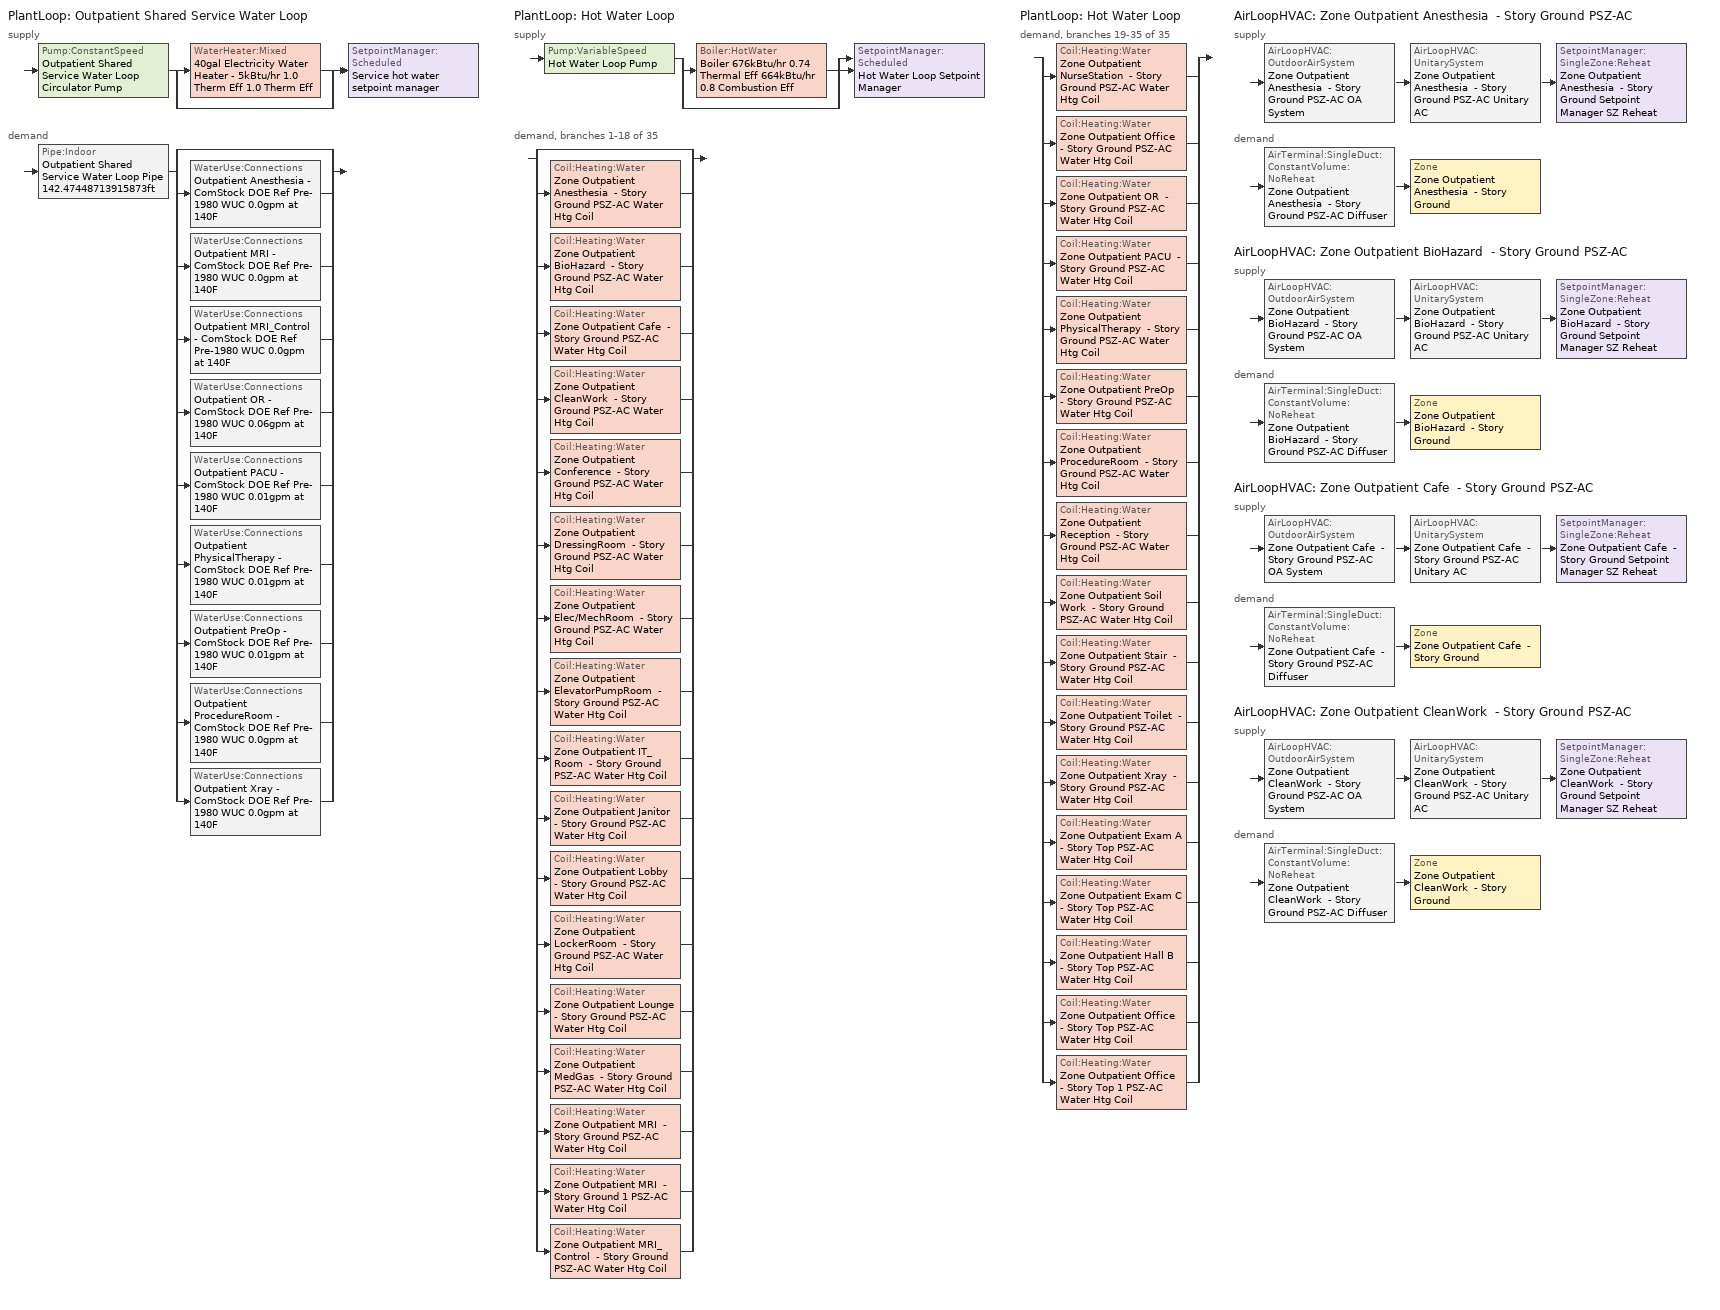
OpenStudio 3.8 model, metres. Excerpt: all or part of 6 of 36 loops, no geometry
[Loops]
PlantLoop 'Outpatient Shared Service Water Loop'
 supply: Pump:ConstantSpeed 'Outpatient Shared Service Water Loop Circulator Pump' > split
  | WaterHeater:Mixed '40gal Electricity Water Heater - 5kBtu/hr 1.0 Therm Eff 1.0 Therm Eff'
  | bypass
  join > SetpointManager:Scheduled 'Service hot water setpoint manager'
 demand: Pipe:Indoor 'Outpatient Shared Service Water Loop Pipe 142.47448713915873ft' > split
  | bypass
  | WaterUse:Connections 'Outpatient Anesthesia - ComStock DOE Ref Pre-1980 WUC 0.0gpm at 140F'
  | WaterUse:Connections 'Outpatient MRI - ComStock DOE Ref Pre-1980 WUC 0.0gpm at 140F'
  | WaterUse:Connections 'Outpatient MRI_Control - ComStock DOE Ref Pre-1980 WUC 0.0gpm at 140F'
  | WaterUse:Connections 'Outpatient OR - ComStock DOE Ref Pre-1980 WUC 0.06gpm at 140F'
  | WaterUse:Connections 'Outpatient PACU - ComStock DOE Ref Pre-1980 WUC 0.01gpm at 140F'
  | WaterUse:Connections 'Outpatient PhysicalTherapy - ComStock DOE Ref Pre-1980 WUC 0.01gpm at 140F'
  | WaterUse:Connections 'Outpatient PreOp - ComStock DOE Ref Pre-1980 WUC 0.01gpm at 140F'
  | WaterUse:Connections 'Outpatient ProcedureRoom - ComStock DOE Ref Pre-1980 WUC 0.0gpm at 140F'
  | WaterUse:Connections 'Outpatient Xray - ComStock DOE Ref Pre-1980 WUC 0.0gpm at 140F'
PlantLoop 'Hot Water Loop'
 supply: Pump:VariableSpeed 'Hot Water Loop Pump' > split
  | Boiler:HotWater 'Boiler 676kBtu/hr 0.74 Thermal Eff 664kBtu/hr 0.8 Combustion Eff'
  | bypass
  join > SetpointManager:Scheduled 'Hot Water Loop Setpoint Manager'
 demand, branches 1-18 of 35: split
  | bypass
  | Coil:Heating:Water 'Zone Outpatient Anesthesia  - Story Ground PSZ-AC Water Htg Coil'
  | Coil:Heating:Water 'Zone Outpatient BioHazard  - Story Ground PSZ-AC Water Htg Coil'
  | Coil:Heating:Water 'Zone Outpatient Cafe  - Story Ground PSZ-AC Water Htg Coil'
  | Coil:Heating:Water 'Zone Outpatient CleanWork  - Story Ground PSZ-AC Water Htg Coil'
  | Coil:Heating:Water 'Zone Outpatient Conference  - Story Ground PSZ-AC Water Htg Coil'
  | Coil:Heating:Water 'Zone Outpatient DressingRoom  - Story Ground PSZ-AC Water Htg Coil'
  | Coil:Heating:Water 'Zone Outpatient Elec/MechRoom  - Story Ground PSZ-AC Water Htg Coil'
  | Coil:Heating:Water 'Zone Outpatient ElevatorPumpRoom  - Story Ground PSZ-AC Water Htg Coil'
  | Coil:Heating:Water 'Zone Outpatient IT_Room  - Story Ground PSZ-AC Water Htg Coil'
  | Coil:Heating:Water 'Zone Outpatient Janitor  - Story Ground PSZ-AC Water Htg Coil'
  | Coil:Heating:Water 'Zone Outpatient Lobby  - Story Ground PSZ-AC Water Htg Coil'
  | Coil:Heating:Water 'Zone Outpatient LockerRoom  - Story Ground PSZ-AC Water Htg Coil'
  | Coil:Heating:Water 'Zone Outpatient Lounge  - Story Ground PSZ-AC Water Htg Coil'
  | Coil:Heating:Water 'Zone Outpatient MedGas  - Story Ground PSZ-AC Water Htg Coil'
  | Coil:Heating:Water 'Zone Outpatient MRI  - Story Ground PSZ-AC Water Htg Coil'
  | Coil:Heating:Water 'Zone Outpatient MRI  - Story Ground 1 PSZ-AC Water Htg Coil'
  | Coil:Heating:Water 'Zone Outpatient MRI_Control  - Story Ground PSZ-AC Water Htg Coil'
PlantLoop 'Hot Water Loop'
 demand, branches 19-35 of 35: split
  | Coil:Heating:Water 'Zone Outpatient NurseStation  - Story Ground PSZ-AC Water Htg Coil'
  | Coil:Heating:Water 'Zone Outpatient Office  - Story Ground PSZ-AC Water Htg Coil'
  | Coil:Heating:Water 'Zone Outpatient OR  - Story Ground PSZ-AC Water Htg Coil'
  | Coil:Heating:Water 'Zone Outpatient PACU  - Story Ground PSZ-AC Water Htg Coil'
  | Coil:Heating:Water 'Zone Outpatient PhysicalTherapy  - Story Ground PSZ-AC Water Htg Coil'
  | Coil:Heating:Water 'Zone Outpatient PreOp  - Story Ground PSZ-AC Water Htg Coil'
  | Coil:Heating:Water 'Zone Outpatient ProcedureRoom  - Story Ground PSZ-AC Water Htg Coil'
  | Coil:Heating:Water 'Zone Outpatient Reception  - Story Ground PSZ-AC Water Htg Coil'
  | Coil:Heating:Water 'Zone Outpatient Soil Work  - Story Ground PSZ-AC Water Htg Coil'
  | Coil:Heating:Water 'Zone Outpatient Stair  - Story Ground PSZ-AC Water Htg Coil'
  | Coil:Heating:Water 'Zone Outpatient Toilet  - Story Ground PSZ-AC Water Htg Coil'
  | Coil:Heating:Water 'Zone Outpatient Xray  - Story Ground PSZ-AC Water Htg Coil'
  | Coil:Heating:Water 'Zone Outpatient Exam A  - Story Top PSZ-AC Water Htg Coil'
  | Coil:Heating:Water 'Zone Outpatient Exam C  - Story Top PSZ-AC Water Htg Coil'
  | Coil:Heating:Water 'Zone Outpatient Hall B  - Story Top PSZ-AC Water Htg Coil'
  | Coil:Heating:Water 'Zone Outpatient Office  - Story Top PSZ-AC Water Htg Coil'
  | Coil:Heating:Water 'Zone Outpatient Office  - Story Top 1 PSZ-AC Water Htg Coil'
AirLoopHVAC 'Zone Outpatient Anesthesia  - Story Ground PSZ-AC'
 supply: AirLoopHVAC:OutdoorAirSystem 'Zone Outpatient Anesthesia  - Story Ground PSZ-AC OA System' > AirLoopHVAC:UnitarySystem 'Zone Outpatient Anesthesia  - Story Ground PSZ-AC Unitary AC' > SetpointManager:SingleZone:Reheat 'Zone Outpatient Anesthesia  - Story Ground Setpoint Manager SZ Reheat'
 demand: AirTerminal:SingleDuct:ConstantVolume:NoReheat 'Zone Outpatient Anesthesia  - Story Ground PSZ-AC Diffuser' > Zone 'Zone Outpatient Anesthesia  - Story Ground'
AirLoopHVAC 'Zone Outpatient BioHazard  - Story Ground PSZ-AC'
 supply: AirLoopHVAC:OutdoorAirSystem 'Zone Outpatient BioHazard  - Story Ground PSZ-AC OA System' > AirLoopHVAC:UnitarySystem 'Zone Outpatient BioHazard  - Story Ground PSZ-AC Unitary AC' > SetpointManager:SingleZone:Reheat 'Zone Outpatient BioHazard  - Story Ground Setpoint Manager SZ Reheat'
 demand: AirTerminal:SingleDuct:ConstantVolume:NoReheat 'Zone Outpatient BioHazard  - Story Ground PSZ-AC Diffuser' > Zone 'Zone Outpatient BioHazard  - Story Ground'
AirLoopHVAC 'Zone Outpatient Cafe  - Story Ground PSZ-AC'
 supply: AirLoopHVAC:OutdoorAirSystem 'Zone Outpatient Cafe  - Story Ground PSZ-AC OA System' > AirLoopHVAC:UnitarySystem 'Zone Outpatient Cafe  - Story Ground PSZ-AC Unitary AC' > SetpointManager:SingleZone:Reheat 'Zone Outpatient Cafe  - Story Ground Setpoint Manager SZ Reheat'
 demand: AirTerminal:SingleDuct:ConstantVolume:NoReheat 'Zone Outpatient Cafe  - Story Ground PSZ-AC Diffuser' > Zone 'Zone Outpatient Cafe  - Story Ground'
AirLoopHVAC 'Zone Outpatient CleanWork  - Story Ground PSZ-AC'
 supply: AirLoopHVAC:OutdoorAirSystem 'Zone Outpatient CleanWork  - Story Ground PSZ-AC OA System' > AirLoopHVAC:UnitarySystem 'Zone Outpatient CleanWork  - Story Ground PSZ-AC Unitary AC' > SetpointManager:SingleZone:Reheat 'Zone Outpatient CleanWork  - Story Ground Setpoint Manager SZ Reheat'
 demand: AirTerminal:SingleDuct:ConstantVolume:NoReheat 'Zone Outpatient CleanWork  - Story Ground PSZ-AC Diffuser' > Zone 'Zone Outpatient CleanWork  - Story Ground'
[Construction]
Copper pipe 0.75in type L with 0.5in fiberglass batt: Fiberglass batt 0.5in, Copper pipe 0.75in type L
[Material] Roughness=Smooth; Thermal Absorptance=0.9; Solar Absorptance=0.7; Visible Absorptance=0.7
Name | Thickness {m} | Conductivity {W/m-K} | Density {kg/m3} | Specific Heat {J/kg-K}
Copper pipe 0.75in type L | 0.001143 | 386 | 8906.27 | 385.1856
Fiberglass batt 0.5in | 0.0127 | 0.0663448 | 11.2129 | 837.36
[Sizing:Zone] Zone Cooling Design Supply Air Temperature Input Method=SupplyAirTemperature; Zone Cooling Design Supply Air Temperature {C}=12.7778; Zone Cooling Design Supply Air Temperature Difference {deltaC}=11.11; Zone Heating Design Supply Air Temperature Input Method=SupplyAirTemperature; Zone Heating Design Supply Air Temperature {C}=50; Zone Heating Design Supply Air Temperature Difference {deltaC}=11.11; Zone Cooling Design Supply Air Humidity Ratio {kg-H2O/kg-air}=0.0085; Zone Heating Design Supply Air Humidity Ratio {kg-H2O/kg-air}=0.008; Cooling Design Air Flow Method=DesignDay; Heating Design Air Flow Method=DesignDay; Account for Dedicated Outdoor Air System=No; Dedicated Outdoor Air System Control Strategy=NeutralSupplyAir; Dedicated Outdoor Air Low Setpoint Temperature for Design {C}=autosize; Dedicated Outdoor Air High Setpoint Temperature for Design {C}=autosize; Zone Load Sizing Method=Sensible Load Only No Latent Load; Zone Latent Cooling Design Supply Air Humidity Ratio Input Method=HumidityRatioDifference; Zone Cooling Design Supply Air Humidity Ratio Difference {kgWater/kgDryAir}=0.005; Zone Latent Heating Design Supply Air Humidity Ratio Input Method=HumidityRatioDifference; Zone Humidification Design Supply Air Humidity Ratio Difference {kgWater/kgDryAir}=0.005
Zone Outpatient Cafe  - Story Ground; Zone Outpatient BioHazard  - Story Ground; Zone Outpatient Anesthesia  - Story Ground; Zone Outpatient CleanWork  - Story Ground
[Zone equipment]
Zone Outpatient Cafe  - Story Ground: Zone Outpatient Cafe  - Story Ground PSZ-AC Diffuser
Zone Outpatient BioHazard  - Story Ground: Zone Outpatient BioHazard  - Story Ground PSZ-AC Diffuser
Zone Outpatient Anesthesia  - Story Ground: Zone Outpatient Anesthesia  - Story Ground Exhaust Fan, Zone Outpatient Anesthesia  - Story Ground PSZ-AC Diffuser
Zone Outpatient CleanWork  - Story Ground: Zone Outpatient CleanWork  - Story Ground PSZ-AC Diffuser
[Fan:ZoneExhaust]
Zone Outpatient Anesthesia  - Story Ground Exhaust Fan: Availability Schedule=OutPatientHealthCare Hours_of_operation; Fan Total Efficiency=0.0273754; Pressure Rise {Pa}=124.544; Maximum Flow Rate {m3/s}=0.0133886; Flow Fraction Schedule=OutPatientHealthCare Hours_of_operation; System Availability Manager Coupling Mode=Decoupled
[WaterUse:Connections] Drain Water Heat Exchanger Type=None; Drain Water Heat Exchanger Destination=Plant
Name | Water Use Equipment Name 1
Outpatient Anesthesia - ComStock DOE Ref Pre-1980 WUC 0.0gpm at 140F | Outpatient Anesthesia - ComStock DOE Ref Pre-1980 Service Water Use 0.0gpm at 140F
Outpatient MRI - ComStock DOE Ref Pre-1980 WUC 0.0gpm at 140F | Outpatient MRI - ComStock DOE Ref Pre-1980 Service Water Use 0.0gpm at 140F
Outpatient MRI_Control - ComStock DOE Ref Pre-1980 WUC 0.0gpm at 140F | Outpatient MRI_Control - ComStock DOE Ref Pre-1980 Service Water Use 0.0gpm at 140F
Outpatient OR - ComStock DOE Ref Pre-1980 WUC 0.06gpm at 140F | Outpatient OR - ComStock DOE Ref Pre-1980 Service Water Use 0.06gpm at 140F
Outpatient PACU - ComStock DOE Ref Pre-1980 WUC 0.01gpm at 140F | Outpatient PACU - ComStock DOE Ref Pre-1980 Service Water Use 0.01gpm at 140F
Outpatient PhysicalTherapy - ComStock DOE Ref Pre-1980 WUC 0.01gpm at 140F | Outpatient PhysicalTherapy - ComStock DOE Ref Pre-1980 Service Water Use 0.01gpm at 140F
Outpatient PreOp - ComStock DOE Ref Pre-1980 WUC 0.01gpm at 140F | Outpatient PreOp - ComStock DOE Ref Pre-1980 Service Water Use 0.01gpm at 140F
Outpatient ProcedureRoom - ComStock DOE Ref Pre-1980 WUC 0.0gpm at 140F | Outpatient ProcedureRoom - ComStock DOE Ref Pre-1980 Service Water Use 0.0gpm at 140F
Outpatient Xray - ComStock DOE Ref Pre-1980 WUC 0.0gpm at 140F | Outpatient Xray - ComStock DOE Ref Pre-1980 Service Water Use 0.0gpm at 140F
[WaterUse:Equipment:Definition] Target Temperature Schedule=Mixed Water At Faucet Temp - 140F; Sensible Fraction Schedule=Fraction Sensible - 0.2; Latent Fraction Schedule=Fraction Latent - 0.05
Name | Peak Flow Rate {m3/s}
Outpatient Anesthesia - ComStock DOE Ref Pre-1980 Service Water Use Def 0.0gpm | 2.07152e-07
Outpatient MRI - ComStock DOE Ref Pre-1980 Service Water Use Def 0.0gpm | 2.09252e-07
Outpatient MRI_Control - ComStock DOE Ref Pre-1980 Service Water Use Def 0.0gpm | 2.09997e-07
Outpatient OR - ComStock DOE Ref Pre-1980 Service Water Use Def 0.06gpm | 3.78464e-06
Outpatient PACU - ComStock DOE Ref Pre-1980 Service Water Use Def 0.01gpm | 6.31743e-07
Outpatient PhysicalTherapy - ComStock DOE Ref Pre-1980 Service Water Use Def 0.01gpm | 4.20233e-07
Outpatient PreOp - ComStock DOE Ref Pre-1980 Service Water Use Def 0.01gpm | 4.21258e-07
Outpatient ProcedureRoom - ComStock DOE Ref Pre-1980 Service Water Use Def 0.0gpm | 2.11345e-07
Outpatient Xray - ComStock DOE Ref Pre-1980 Service Water Use Def 0.0gpm | 2.10339e-07
[WaterUse:Equipment] Flow Rate Fraction Schedule=OutPatientHealthCare BLDG_SWH_SCH_Pre2004
Name | Water Use Equipment Definition
Outpatient Anesthesia - ComStock DOE Ref Pre-1980 Service Water Use 0.0gpm at 140F | Outpatient Anesthesia - ComStock DOE Ref Pre-1980 Service Water Use Def 0.0gpm
Outpatient MRI - ComStock DOE Ref Pre-1980 Service Water Use 0.0gpm at 140F | Outpatient MRI - ComStock DOE Ref Pre-1980 Service Water Use Def 0.0gpm
Outpatient MRI_Control - ComStock DOE Ref Pre-1980 Service Water Use 0.0gpm at 140F | Outpatient MRI_Control - ComStock DOE Ref Pre-1980 Service Water Use Def 0.0gpm
Outpatient OR - ComStock DOE Ref Pre-1980 Service Water Use 0.06gpm at 140F | Outpatient OR - ComStock DOE Ref Pre-1980 Service Water Use Def 0.06gpm
Outpatient PACU - ComStock DOE Ref Pre-1980 Service Water Use 0.01gpm at 140F | Outpatient PACU - ComStock DOE Ref Pre-1980 Service Water Use Def 0.01gpm
Outpatient PhysicalTherapy - ComStock DOE Ref Pre-1980 Service Water Use 0.01gpm at 140F | Outpatient PhysicalTherapy - ComStock DOE Ref Pre-1980 Service Water Use Def 0.01gpm
Outpatient PreOp - ComStock DOE Ref Pre-1980 Service Water Use 0.01gpm at 140F | Outpatient PreOp - ComStock DOE Ref Pre-1980 Service Water Use Def 0.01gpm
Outpatient ProcedureRoom - ComStock DOE Ref Pre-1980 Service Water Use 0.0gpm at 140F | Outpatient ProcedureRoom - ComStock DOE Ref Pre-1980 Service Water Use Def 0.0gpm
Outpatient Xray - ComStock DOE Ref Pre-1980 Service Water Use 0.0gpm at 140F | Outpatient Xray - ComStock DOE Ref Pre-1980 Service Water Use Def 0.0gpm
[PlantLoop] Glycol Concentration=0; Minimum Loop Temperature {C}=10; Load Distribution Scheme=Optimal
Name | Maximum Loop Temperature {C} | Maximum Loop Flow Rate {m3/s} | Plant Loop Volume {m3} | Fluid Type
Outpatient Shared Service Water Loop | 60 | 6.30596e-06 | 0.000756715
Hot Water Loop |  | 0.00386198 | 0.463437 | Water
[Sizing:Plant] Loop Type=Heating; Sizing Option=NonCoincident; Zone Timesteps in Averaging Window=1; Coincident Sizing Factor Mode=None
Name | Design Loop Exit Temperature {C} | Loop Design Temperature Difference {deltaC}
Outpatient Shared Service Water Loop | 60 | 5
Hot Water Loop | 82.2222 | 11.1111
[SetpointManager:Scheduled] Control Variable=Temperature
Name | Schedule | Setpoint Node or NodeList
Service hot water setpoint manager | Service Water Loop Temp - 140F | Outpatient Shared Service Water Loop Supply Outlet Node
Hot Water Loop Setpoint Manager | Hot Water Loop Temp - 180F | Hot Water Loop Supply Outlet Node
[Pump:ConstantSpeed]
Outpatient Shared Service Water Loop Circulator Pump: Rated Flow Rate {m3/s}=6.30596e-06; Rated Pump Head {Pa}=29890.7; Rated Power Consumption {W}=0.292913; Motor Efficiency=0.825; Fraction of Motor Inefficiencies to Fluid Stream=0; Pump Control Type=Intermittent; Design Power Sizing Method=PowerPerFlowPerPressure; Design Electric Power per Unit Flow Rate {W/(m3/s)}=348701.1; Design Shaft Power per Unit Flow Rate per Unit Head {W-s/m3-Pa}=1.28205
[WaterHeater:Mixed]
40gal Electricity Water Heater - 5kBtu/hr 1.0 Therm Eff 1.0 Therm Eff: Tank Volume {m3}=0.151416; Setpoint Temperature Schedule=Service Water Loop Temp - 140F; Deadband Temperature Difference {deltaC}=2; Maximum Temperature Limit {C}=60; Heater Control Type=Cycle; Heater Maximum Capacity {W}=1513.27; Heater Fuel Type=Electricity; Heater Thermal Efficiency=1; Off Cycle Parasitic Fuel Consumption Rate {W}=0; Off Cycle Parasitic Fuel Type=Electricity; Off Cycle Parasitic Heat Fraction to Tank=0; On Cycle Parasitic Fuel Consumption Rate {W}=0; On Cycle Parasitic Fuel Type=Electricity; On Cycle Parasitic Heat Fraction to Tank=0; Ambient Temperature Indicator=Schedule; Ambient Temperature Schedule=Water Heater Ambient Temp Schedule - 70.0f; Off Cycle Loss Coefficient to Ambient Temperature {W/K}=1.87331; On Cycle Loss Coefficient to Ambient Temperature {W/K}=1.87331; Use Side Effectiveness=1; Source Side Effectiveness=1; Use Side Design Flow Rate {m3/s}=autosize; Source Side Design Flow Rate {m3/s}=autosize; Indirect Water Heating Recovery Time {hr}=1.5; Source Side Flow Control Mode=IndirectHeatPrimarySetpoint
[WaterHeater:Sizing]
40gal Electricity Water Heater - 5kBtu/hr 1.0 Therm Eff 1.0 Therm Eff: Design Mode=PeakDraw; Time Storage Can Meet Peak Draw {hr}=0.538503; Time for Tank Recovery {hr}=0; Nominal Tank Volume for Autosizing Plant Connections {m3}=1
[Pipe:Indoor]
Outpatient Shared Service Water Loop Pipe 142.47448713915873ft: Construction=Copper pipe 0.75in type L with 0.5in fiberglass batt; Environment Type=Schedule; Ambient Temperature Schedule=Outpatient Shared Service Water Loop Piping Air Temp - 70F; Ambient Air Velocity Schedule=Outpatient Shared Service Water Loop Piping Air Velocity - 0.67mph; Pipe Inside Diameter {m}=0.019939; Pipe Length {m}=43.4262
[Pump:VariableSpeed]
Hot Water Loop Pump: Rated Flow Rate {m3/s}=0.00386198; Rated Pump Head {Pa}=179344; Rated Power Consumption {W}=1057.12; Motor Efficiency=0.84; Coefficient 1 of the Part Load Performance Curve=0; Coefficient 2 of the Part Load Performance Curve=3.2485; Coefficient 3 of the Part Load Performance Curve=-4.7443; Coefficient 4 of the Part Load Performance Curve=2.5294; Pump Control Type=Intermittent; Skin Loss Radiative Fraction=0.5; Design Power Sizing Method=PowerPerFlowPerPressure; Design Electric Power per Unit Flow Rate {W/(m3/s)}=348701.1; Design Shaft Power per Unit Flow Rate per Unit Head {W-s/m3-Pa}=1.28205; Design Minimum Flow Rate Fraction=0
[Boiler:HotWater]
Boiler 676kBtu/hr 0.74 Thermal Eff 664kBtu/hr 0.8 Combustion Eff: Fuel Type=FuelOilNo2; Nominal Capacity {W}=176565; Nominal Thermal Efficiency=0.793; Efficiency Curve Temperature Evaluation Variable=LeavingBoiler; Normalized Boiler Efficiency Curve=Boiler Constant Efficiency Curve; Design Water Flow Rate {m3/s}=0.00386198; Minimum Part Load Ratio=0; Maximum Part Load Ratio=1.2; Optimum Part Load Ratio=1; Water Outlet Upper Temperature Limit {C}=95; Boiler Flow Mode=LeavingSetpointModulated; On Cycle Parasitic Electric Load {W}=0; Off Cycle Parasitic Fuel Load {W}=0; Sizing Factor=1
[AirLoopHVAC] Design Return Air Flow Fraction of Supply Air Flow=1
Name | Availability Schedule | Design Supply Air Flow Rate {m3/s}
Zone Outpatient Anesthesia  - Story Ground PSZ-AC | Zone Outpatient Anesthesia  - Story Ground PSZ-AC_constant_night_fan_schedule | 0.0102179
Zone Outpatient BioHazard  - Story Ground PSZ-AC | Zone Outpatient BioHazard  - Story Ground PSZ-AC_constant_night_fan_schedule | 0.0100169
Zone Outpatient Cafe  - Story Ground PSZ-AC | Zone Outpatient Cafe  - Story Ground PSZ-AC_constant_night_fan_schedule | 0.0774426
Zone Outpatient CleanWork  - Story Ground PSZ-AC | Zone Outpatient CleanWork  - Story Ground PSZ-AC_constant_night_fan_schedule | 0.0342646
[Sizing:System] Type of Load to Size On=Sensible; Central Heating Maximum System Air Flow Ratio=1; Preheat Design Temperature {C}=7.22222; Preheat Design Humidity Ratio {kg-H2O/kg-Air}=0.008; Precool Design Temperature {C}=12.7778; Precool Design Humidity Ratio {kg-H2O/kg-Air}=0.008; Central Cooling Design Supply Air Temperature {C}=12.7778; Central Heating Design Supply Air Temperature {C}=50; Sizing Option=Coincident; 100% Outdoor Air in Cooling=No; 100% Outdoor Air in Heating=No; Central Cooling Design Supply Air Humidity Ratio {kg-H2O/kg-Air}=0.0085; Central Heating Design Supply Air Humidity Ratio {kg-H2O/kg-Air}=0.008; Cooling Design Air Flow Method=DesignDay; Heating Design Air Flow Method=DesignDay; System Outdoor Air Method=ZoneSum; Zone Maximum Outdoor Air Fraction=1; Cooling Supply Air Flow Rate Per Floor Area {m3/s-m2}=0.00996765; Cooling Fraction of Autosized Cooling Supply Air Flow Rate=1; Cooling Supply Air Flow Rate Per Unit Cooling Capacity {m3/s-W}=3.94755e-05; Heating Supply Air Flow Rate Per Floor Area {m3/s-m2}=0.00996765; Heating Fraction of Autosized Heating Supply Air Flow Rate=1; Heating Fraction of Autosized Cooling Supply Air Flow Rate=1; Heating Supply Air Flow Rate Per Unit Heating Capacity {m3/s-W}=3.15882e-05; Cooling Design Capacity Method=CoolingDesignCapacity; Cooling Design Capacity Per Floor Area {W/m2}=234.7; Fraction of Autosized Cooling Design Capacity=1; Heating Design Capacity Method=HeatingDesignCapacity; Heating Design Capacity Per Floor Area {W/m2}=157; Fraction of Autosized Heating Design Capacity=1; Central Cooling Capacity Control Method=OnOff; Occupant Diversity=1
Name | Design Outdoor Air Flow Rate {m3/s} | Cooling Design Capacity {W} | Heating Design Capacity {W}
Zone Outpatient Anesthesia  - Story Ground PSZ-AC | 0.0102179 | 160.81 | 346.6
Zone Outpatient BioHazard  - Story Ground PSZ-AC | 0.0100169 | 113.34 | 186.81
Zone Outpatient Cafe  - Story Ground PSZ-AC | 0.0774426 | 1917.41 | 5669.27
Zone Outpatient CleanWork  - Story Ground PSZ-AC | 0.0342646 | 481.81 | 630.99
[SetpointManager:SingleZone:Reheat] Minimum Supply Air Temperature {C}=12.7778; Maximum Supply Air Temperature {C}=50
Name | Control Zone | Setpoint Node or NodeList
Zone Outpatient Anesthesia  - Story Ground Setpoint Manager SZ Reheat | Zone Outpatient Anesthesia  - Story Ground | Zone Outpatient Anesthesia  - Story Ground PSZ-AC Supply Outlet Node
Zone Outpatient BioHazard  - Story Ground Setpoint Manager SZ Reheat | Zone Outpatient BioHazard  - Story Ground | Zone Outpatient BioHazard  - Story Ground PSZ-AC Supply Outlet Node
Zone Outpatient Cafe  - Story Ground Setpoint Manager SZ Reheat | Zone Outpatient Cafe  - Story Ground | Zone Outpatient Cafe  - Story Ground PSZ-AC Supply Outlet Node
Zone Outpatient CleanWork  - Story Ground Setpoint Manager SZ Reheat | Zone Outpatient CleanWork  - Story Ground | Zone Outpatient CleanWork  - Story Ground PSZ-AC Supply Outlet Node
[Coil:Heating:Water] Availability Schedule=Always On Discrete; Rated Inlet Water Temperature {C}=82.2222; Rated Inlet Air Temperature {C}=7.22222; Rated Outlet Water Temperature {C}=71.1111; Rated Outlet Air Temperature {C}=50
Name | U-Factor Times Area Value {W/K} | Maximum Water Flow Rate {m3/s} | Rated Capacity {W}
Zone Outpatient Anesthesia  - Story Ground PSZ-AC Water Htg Coil | 13.5522 | 1.49821e-05 | 684.962
Zone Outpatient BioHazard  - Story Ground PSZ-AC Water Htg Coil | 9.37453 | 8.30701e-06 | 379.787
Zone Outpatient Cafe  - Story Ground PSZ-AC Water Htg Coil | 109.932 | 0.000126912 | 5802.24
Zone Outpatient CleanWork  - Story Ground PSZ-AC Water Htg Coil | 43.9725 | 4.76141e-05 | 2176.86
Zone Outpatient Conference  - Story Ground PSZ-AC Water Htg Coil | 53.4754 | 5.81806e-05 | 2659.95
Zone Outpatient DressingRoom  - Story Ground PSZ-AC Water Htg Coil | 7.34092 | 6.90087e-06 | 315.5
Zone Outpatient Elec/MechRoom  - Story Ground PSZ-AC Water Htg Coil | 52.0178 | 4.46323e-05 | 2040.54
Zone Outpatient ElevatorPumpRoom  - Story Ground PSZ-AC Water Htg Coil | 8.11893 | 8.46769e-06 | 387.133
Zone Outpatient IT_Room  - Story Ground PSZ-AC Water Htg Coil | 13.237 | 1.40989e-05 | 644.586
Zone Outpatient Janitor  - Story Ground PSZ-AC Water Htg Coil | 110.008 | 9.43637e-05 | 4314.19
Zone Outpatient Lobby  - Story Ground PSZ-AC Water Htg Coil | 67.2686 | 6.80623e-05 | 3111.73
Zone Outpatient LockerRoom  - Story Ground PSZ-AC Water Htg Coil | 80.0061 | 7.3909e-05 | 3379.03
Zone Outpatient Lounge  - Story Ground PSZ-AC Water Htg Coil | 116.676 | 0.00010834 | 4953.15
Zone Outpatient MedGas  - Story Ground PSZ-AC Water Htg Coil | 6.75467 | 6.05847e-06 | 276.986
Zone Outpatient MRI  - Story Ground PSZ-AC Water Htg Coil | 60.4622 | 5.45093e-05 | 2492.1
Zone Outpatient MRI  - Story Ground 1 PSZ-AC Water Htg Coil | 42.4763 | 4.54598e-05 | 2078.37
Zone Outpatient MRI_Control  - Story Ground PSZ-AC Water Htg Coil | 49.7123 | 5.31098e-05 | 2428.11
Zone Outpatient NurseStation  - Story Ground PSZ-AC Water Htg Coil | 89.9488 | 8.86807e-05 | 4054.38
Zone Outpatient Office  - Story Ground PSZ-AC Water Htg Coil | 54.9885 | 4.95673e-05 | 2266.16
Zone Outpatient OR  - Story Ground PSZ-AC Water Htg Coil | 647.259 | 0.000589584 | 26955.1
Zone Outpatient PACU  - Story Ground PSZ-AC Water Htg Coil | 129.836 | 0.000124419 | 5688.27
Zone Outpatient PhysicalTherapy  - Story Ground PSZ-AC Water Htg Coil | 231.529 | 0.00023019 | 10524
Zone Outpatient PreOp  - Story Ground PSZ-AC Water Htg Coil | 60.1369 | 5.75728e-05 | 2632.16
Zone Outpatient ProcedureRoom  - Story Ground PSZ-AC Water Htg Coil | 47.4016 | 5.19273e-05 | 2374.06
Zone Outpatient Reception  - Story Ground PSZ-AC Water Htg Coil | 145.611 | 0.000149845 | 6850.75
Zone Outpatient Soil Work  - Story Ground PSZ-AC Water Htg Coil | 55.8378 | 5.49257e-05 | 2511.14
Zone Outpatient Stair  - Story Ground PSZ-AC Water Htg Coil | 30.9985 | 2.69296e-05 | 1231.19
Zone Outpatient Toilet  - Story Ground PSZ-AC Water Htg Coil | 34.6995 | 2.9794e-05 | 1362.15
Zone Outpatient Xray  - Story Ground PSZ-AC Water Htg Coil | 182.794 | 0.000165413 | 7562.48
Zone Outpatient Exam A  - Story Top PSZ-AC Water Htg Coil | 311.33 | 0.00028728 | 13134.1
Zone Outpatient Exam C  - Story Top PSZ-AC Water Htg Coil | 276.144 | 0.000257401 | 11768.1
Zone Outpatient Hall B  - Story Top PSZ-AC Water Htg Coil | 420.458 | 0.000372585 | 17034.1
Zone Outpatient Office  - Story Top PSZ-AC Water Htg Coil | 349.069 | 0.000311251 | 14230
Zone Outpatient Office  - Story Top 1 PSZ-AC Water Htg Coil | 202.237 | 0.000180703 | 8261.54
[Controller:WaterCoil] Action=Normal; Controller Convergence Tolerance {deltaC}=0.0001; Minimum Actuated Flow {m3/s}=0
Name | Water Coil
Zone Outpatient Anesthesia  - Story Ground PSZ-AC Water Htg Coil Controller | Zone Outpatient Anesthesia  - Story Ground PSZ-AC Water Htg Coil
Zone Outpatient BioHazard  - Story Ground PSZ-AC Water Htg Coil Controller | Zone Outpatient BioHazard  - Story Ground PSZ-AC Water Htg Coil
Zone Outpatient Cafe  - Story Ground PSZ-AC Water Htg Coil Controller | Zone Outpatient Cafe  - Story Ground PSZ-AC Water Htg Coil
Zone Outpatient CleanWork  - Story Ground PSZ-AC Water Htg Coil Controller | Zone Outpatient CleanWork  - Story Ground PSZ-AC Water Htg Coil
Zone Outpatient Conference  - Story Ground PSZ-AC Water Htg Coil Controller | Zone Outpatient Conference  - Story Ground PSZ-AC Water Htg Coil
Zone Outpatient DressingRoom  - Story Ground PSZ-AC Water Htg Coil Controller | Zone Outpatient DressingRoom  - Story Ground PSZ-AC Water Htg Coil
Zone Outpatient Elec/MechRoom  - Story Ground PSZ-AC Water Htg Coil Controller | Zone Outpatient Elec/MechRoom  - Story Ground PSZ-AC Water Htg Coil
Zone Outpatient ElevatorPumpRoom  - Story Ground PSZ-AC Water Htg Coil Controller | Zone Outpatient ElevatorPumpRoom  - Story Ground PSZ-AC Water Htg Coil
Zone Outpatient IT_Room  - Story Ground PSZ-AC Water Htg Coil Controller | Zone Outpatient IT_Room  - Story Ground PSZ-AC Water Htg Coil
Zone Outpatient Janitor  - Story Ground PSZ-AC Water Htg Coil Controller | Zone Outpatient Janitor  - Story Ground PSZ-AC Water Htg Coil
Zone Outpatient Lobby  - Story Ground PSZ-AC Water Htg Coil Controller | Zone Outpatient Lobby  - Story Ground PSZ-AC Water Htg Coil
Zone Outpatient LockerRoom  - Story Ground PSZ-AC Water Htg Coil Controller | Zone Outpatient LockerRoom  - Story Ground PSZ-AC Water Htg Coil
Zone Outpatient Lounge  - Story Ground PSZ-AC Water Htg Coil Controller | Zone Outpatient Lounge  - Story Ground PSZ-AC Water Htg Coil
Zone Outpatient MedGas  - Story Ground PSZ-AC Water Htg Coil Controller | Zone Outpatient MedGas  - Story Ground PSZ-AC Water Htg Coil
Zone Outpatient MRI  - Story Ground PSZ-AC Water Htg Coil Controller | Zone Outpatient MRI  - Story Ground PSZ-AC Water Htg Coil
Zone Outpatient MRI  - Story Ground 1 PSZ-AC Water Htg Coil Controller | Zone Outpatient MRI  - Story Ground 1 PSZ-AC Water Htg Coil
Zone Outpatient MRI_Control  - Story Ground PSZ-AC Water Htg Coil Controller | Zone Outpatient MRI_Control  - Story Ground PSZ-AC Water Htg Coil
Zone Outpatient NurseStation  - Story Ground PSZ-AC Water Htg Coil Controller | Zone Outpatient NurseStation  - Story Ground PSZ-AC Water Htg Coil
Zone Outpatient Office  - Story Ground PSZ-AC Water Htg Coil Controller | Zone Outpatient Office  - Story Ground PSZ-AC Water Htg Coil
Zone Outpatient OR  - Story Ground PSZ-AC Water Htg Coil Controller | Zone Outpatient OR  - Story Ground PSZ-AC Water Htg Coil
Zone Outpatient PACU  - Story Ground PSZ-AC Water Htg Coil Controller | Zone Outpatient PACU  - Story Ground PSZ-AC Water Htg Coil
Zone Outpatient PhysicalTherapy  - Story Ground PSZ-AC Water Htg Coil Controller | Zone Outpatient PhysicalTherapy  - Story Ground PSZ-AC Water Htg Coil
Zone Outpatient PreOp  - Story Ground PSZ-AC Water Htg Coil Controller | Zone Outpatient PreOp  - Story Ground PSZ-AC Water Htg Coil
Zone Outpatient ProcedureRoom  - Story Ground PSZ-AC Water Htg Coil Controller | Zone Outpatient ProcedureRoom  - Story Ground PSZ-AC Water Htg Coil
Zone Outpatient Reception  - Story Ground PSZ-AC Water Htg Coil Controller | Zone Outpatient Reception  - Story Ground PSZ-AC Water Htg Coil
Zone Outpatient Soil Work  - Story Ground PSZ-AC Water Htg Coil Controller | Zone Outpatient Soil Work  - Story Ground PSZ-AC Water Htg Coil
Zone Outpatient Stair  - Story Ground PSZ-AC Water Htg Coil Controller | Zone Outpatient Stair  - Story Ground PSZ-AC Water Htg Coil
Zone Outpatient Toilet  - Story Ground PSZ-AC Water Htg Coil Controller | Zone Outpatient Toilet  - Story Ground PSZ-AC Water Htg Coil
Zone Outpatient Xray  - Story Ground PSZ-AC Water Htg Coil Controller | Zone Outpatient Xray  - Story Ground PSZ-AC Water Htg Coil
Zone Outpatient Exam A  - Story Top PSZ-AC Water Htg Coil Controller | Zone Outpatient Exam A  - Story Top PSZ-AC Water Htg Coil
Zone Outpatient Exam C  - Story Top PSZ-AC Water Htg Coil Controller | Zone Outpatient Exam C  - Story Top PSZ-AC Water Htg Coil
Zone Outpatient Hall B  - Story Top PSZ-AC Water Htg Coil Controller | Zone Outpatient Hall B  - Story Top PSZ-AC Water Htg Coil
Zone Outpatient Office  - Story Top PSZ-AC Water Htg Coil Controller | Zone Outpatient Office  - Story Top PSZ-AC Water Htg Coil
Zone Outpatient Office  - Story Top 1 PSZ-AC Water Htg Coil Controller | Zone Outpatient Office  - Story Top 1 PSZ-AC Water Htg Coil
[Coil:Heating:Electric] Availability Schedule=Always On Discrete; Efficiency=1
Name | Nominal Capacity {W}
Zone Outpatient Anesthesia  - Story Ground PSZ-AC Electric Backup Htg Coil | 684.962
Zone Outpatient BioHazard  - Story Ground PSZ-AC Electric Backup Htg Coil | 379.787
Zone Outpatient Cafe  - Story Ground PSZ-AC Electric Backup Htg Coil | 5802.24
Zone Outpatient CleanWork  - Story Ground PSZ-AC Electric Backup Htg Coil | 2176.86
[Coil:Cooling:DX:SingleSpeed] Availability Schedule=Always On Discrete; Rated COP {W/W}=3.14722; Rated Evaporator Fan Power Per Volume Flow Rate 2017 {W/(m3/s)}=773.3; Rated Evaporator Fan Power Per Volume Flow Rate 2023 {W/(m3/s)}=934.4; Total Cooling Capacity Function of Temperature Curve=DOE Ref DX Clg Coil Cool-Cap-fT; Total Cooling Capacity Function of Flow Fraction Curve=DOE Ref DX Clg Coil Cool-CAP-fFlow; Energy Input Ratio Function of Temperature Curve=DOE Ref DX Clg Coil Cool-EIR-fT; Energy Input Ratio Function of Flow Fraction Curve=DOE Ref DX Clg Coil Cool-EIR-fFlow; Part Load Fraction Correlation Curve=DOE Ref DX Clg Coil Cool-PLF-fPLR; Minimum Outdoor Dry-Bulb Temperature for Compressor Operation {C}=-25; Nominal Time for Condensate Removal to Begin {s}=0; Ratio of Initial Moisture Evaporation Rate and Steady State Latent Capacity=0; Maximum Cycling Rate {cycles/hr}=0; Latent Capacity Time Constant {s}=0; Condenser Type=AirCooled; Evaporative Condenser Effectiveness=0.9; Evaporative Condenser Air Flow Rate {m3/s}=autosize; Evaporative Condenser Pump Rated Power Consumption {W}=autosize; Crankcase Heater Capacity {W}=0; Maximum Outdoor Dry-Bulb Temperature for Crankcase Heater Operation {C}=10; Basin Heater Capacity {W/K}=0; Basin Heater Setpoint Temperature {C}=2
Name | Rated Total Cooling Capacity {W} | Rated Sensible Heat Ratio | Rated Air Flow Rate {m3/s}
Zone Outpatient Anesthesia  - Story Ground PSZ-AC 1spd DX AC Clg Coil 1kBtu/hr 11.06SEER 1kBtu/hr 9.7SEER | 253.736 | 0.701083 | 0.0102179
Zone Outpatient BioHazard  - Story Ground PSZ-AC 1spd DX AC Clg Coil 1kBtu/hr 11.06SEER 1kBtu/hr 9.7SEER | 165.815 | 0.800655 | 0.0100169
Zone Outpatient Cafe  - Story Ground PSZ-AC 1spd DX AC Clg Coil 7kBtu/hr 11.06SEER 7kBtu/hr 9.7SEER | 1923.09 | 0.701083 | 0.0774426
Zone Outpatient CleanWork  - Story Ground PSZ-AC 1spd DX AC Clg Coil 2kBtu/hr 11.06SEER 2kBtu/hr 9.7SEER | 761.076 | 0.736999 | 0.0342646
[Fan:OnOff] Availability Schedule=Always On Discrete; Fan Total Efficiency=0.53625; Pressure Rise {Pa}=622.722; Motor Efficiency=0.825; Motor In Airstream Fraction=1
Name | Maximum Flow Rate {m3/s} | Fan Power Ratio Function of Speed Ratio Curve | Fan Efficiency Ratio Function of Speed Ratio Curve
Zone Outpatient Anesthesia  - Story Ground PSZ-AC Fan | 0.0102179 | Fan On Off Power Curve | Fan On Off Efficiency Curve
Zone Outpatient BioHazard  - Story Ground PSZ-AC Fan | 0.0100169 | Fan On Off Power Curve 1 | Fan On Off Efficiency Curve 1
Zone Outpatient Cafe  - Story Ground PSZ-AC Fan | 0.0774426 | Fan On Off Power Curve 2 | Fan On Off Efficiency Curve 2
Zone Outpatient CleanWork  - Story Ground PSZ-AC Fan | 0.0342646 | Fan On Off Power Curve 3 | Fan On Off Efficiency Curve 3
[AirLoopHVAC:UnitarySystem] Control Type=Load; Dehumidification Control Type=None; Availability Schedule=Always On Discrete; Fan Placement=DrawThrough; DX Heating Coil Sizing Ratio=1; Use DOAS DX Cooling Coil=No; DOAS DX Cooling Coil Leaving Minimum Air Temperature {C}=2; Latent Load Control=SensibleOnlyLoadControl; Supply Air Flow Rate Method During Cooling Operation=SupplyAirFlowRate; Supply Air Flow Rate Method During Heating Operation=SupplyAirFlowRate; Supply Air Flow Rate Method When No Cooling or Heating is Required=None; No Load Supply Air Flow Rate Control Set To Low Speed=Yes; Maximum Supply Air Temperature {C}=50; Maximum Outdoor Dry-Bulb Temperature for Supplemental Heater Operation {C}=21; Ancilliary On-Cycle Electric Power {W}=0; Ancilliary Off-Cycle Electric Power {W}=0
Name | Controlling Zone or Thermostat Location | Supply Fan | Supply Air Fan Operating Mode Schedule | Heating Coil | Cooling Coil | Supplemental Heating Coil | Supply Air Flow Rate During Cooling Operation {m3/s} | Supply Air Flow Rate During Heating Operation {m3/s}
Zone Outpatient Anesthesia  - Story Ground PSZ-AC Unitary AC | Zone Outpatient Anesthesia  - Story Ground | Zone Outpatient Anesthesia  - Story Ground PSZ-AC Fan | Zone Outpatient Anesthesia  - Story Ground PSZ-AC_constant_night_fan_schedule | Zone Outpatient Anesthesia  - Story Ground PSZ-AC Water Htg Coil | Zone Outpatient Anesthesia  - Story Ground PSZ-AC 1spd DX AC Clg Coil 1kBtu/hr 11.06SEER 1kBtu/hr 9.7SEER | Zone Outpatient Anesthesia  - Story Ground PSZ-AC Electric Backup Htg Coil | 0.0102179 | 0.0102179
Zone Outpatient BioHazard  - Story Ground PSZ-AC Unitary AC | Zone Outpatient BioHazard  - Story Ground | Zone Outpatient BioHazard  - Story Ground PSZ-AC Fan | Zone Outpatient BioHazard  - Story Ground PSZ-AC_constant_night_fan_schedule | Zone Outpatient BioHazard  - Story Ground PSZ-AC Water Htg Coil | Zone Outpatient BioHazard  - Story Ground PSZ-AC 1spd DX AC Clg Coil 1kBtu/hr 11.06SEER 1kBtu/hr 9.7SEER | Zone Outpatient BioHazard  - Story Ground PSZ-AC Electric Backup Htg Coil | 0.0100169 | 0.0100169
Zone Outpatient Cafe  - Story Ground PSZ-AC Unitary AC | Zone Outpatient Cafe  - Story Ground | Zone Outpatient Cafe  - Story Ground PSZ-AC Fan | Zone Outpatient Cafe  - Story Ground PSZ-AC_constant_night_fan_schedule | Zone Outpatient Cafe  - Story Ground PSZ-AC Water Htg Coil | Zone Outpatient Cafe  - Story Ground PSZ-AC 1spd DX AC Clg Coil 7kBtu/hr 11.06SEER 7kBtu/hr 9.7SEER | Zone Outpatient Cafe  - Story Ground PSZ-AC Electric Backup Htg Coil | 0.0774426 | 0.0774426
Zone Outpatient CleanWork  - Story Ground PSZ-AC Unitary AC | Zone Outpatient CleanWork  - Story Ground | Zone Outpatient CleanWork  - Story Ground PSZ-AC Fan | Zone Outpatient CleanWork  - Story Ground PSZ-AC_constant_night_fan_schedule | Zone Outpatient CleanWork  - Story Ground PSZ-AC Water Htg Coil | Zone Outpatient CleanWork  - Story Ground PSZ-AC 1spd DX AC Clg Coil 2kBtu/hr 11.06SEER 2kBtu/hr 9.7SEER | Zone Outpatient CleanWork  - Story Ground PSZ-AC Electric Backup Htg Coil | 0.0342646 | 0.0342646
[Controller:OutdoorAir] Economizer Control Type=NoEconomizer; Economizer Control Action Type=ModulateFlow; Economizer Maximum Limit Dry-Bulb Temperature {C}=28; Economizer Maximum Limit Enthalpy {J/kg}=64000; Lockout Type=LockoutWithCompressor; Minimum Limit Type=FixedMinimum; High Humidity Control=No; Heat Recovery Bypass Control Type=BypassWhenWithinEconomizerLimits; Economizer Operation Staging=InterlockedWithMechanicalCooling
Name | Minimum Outdoor Air Flow Rate {m3/s} | Maximum Outdoor Air Flow Rate {m3/s} | Minimum Outdoor Air Schedule | Controller Mechanical Ventilation
Zone Outpatient Anesthesia  - Story Ground PSZ-AC OA System Controller | 0.00451865 | 0.0102179 | Zone Outpatient Anesthesia  - Story Ground PSZ-AC_night_ventcycle_schedule | Controller Mechanical Ventilation 1
Zone Outpatient BioHazard  - Story Ground PSZ-AC OA System Controller | 0 | 0.0100169 | Zone Outpatient BioHazard  - Story Ground PSZ-AC_night_ventcycle_schedule | Controller Mechanical Ventilation 2
Zone Outpatient Cafe  - Story Ground PSZ-AC OA System Controller | 0.0739104 | 0.0774426 | Zone Outpatient Cafe  - Story Ground PSZ-AC_night_ventcycle_schedule | Controller Mechanical Ventilation 3
Zone Outpatient CleanWork  - Story Ground PSZ-AC OA System Controller | 0.00822625 | 0.0342646 | Zone Outpatient CleanWork  - Story Ground PSZ-AC_night_ventcycle_schedule | Controller Mechanical Ventilation 4
[Controller:MechanicalVentilation] Availability Schedule=Always On Discrete
Controller Mechanical Ventilation 1; Controller Mechanical Ventilation 2; Controller Mechanical Ventilation 3; Controller Mechanical Ventilation 4
[AirLoopHVAC:OutdoorAirSystem]
Name | Controller
Zone Outpatient Anesthesia  - Story Ground PSZ-AC OA System | Zone Outpatient Anesthesia  - Story Ground PSZ-AC OA System Controller
Zone Outpatient BioHazard  - Story Ground PSZ-AC OA System | Zone Outpatient BioHazard  - Story Ground PSZ-AC OA System Controller
Zone Outpatient Cafe  - Story Ground PSZ-AC OA System | Zone Outpatient Cafe  - Story Ground PSZ-AC OA System Controller
Zone Outpatient CleanWork  - Story Ground PSZ-AC OA System | Zone Outpatient CleanWork  - Story Ground PSZ-AC OA System Controller
[AirTerminal:SingleDuct:ConstantVolume:NoReheat] Availability Schedule=Always On Discrete
Name | Maximum Air Flow Rate {m3/s}
Zone Outpatient Anesthesia  - Story Ground PSZ-AC Diffuser | 0.0102179
Zone Outpatient BioHazard  - Story Ground PSZ-AC Diffuser | 0.0100169
Zone Outpatient Cafe  - Story Ground PSZ-AC Diffuser | 0.0774426
Zone Outpatient CleanWork  - Story Ground PSZ-AC Diffuser | 0.0342646
[Schedule:Ruleset]
OutPatientHealthCare Hours_of_operation: Default Day Schedule=OutPatientHealthCare Hours_of_operation Default; Summer Design Day Schedule=OutPatientHealthCare Hours_of_operation Summer Design Day; Winter Design Day Schedule=OutPatientHealthCare Hours_of_operation Winter Design Day
OutPatientHealthCare BLDG_SWH_SCH_Pre2004: Default Day Schedule=OutPatientHealthCare BLDG_SWH_SCH_Pre2004 Default; Summer Design Day Schedule=OutPatientHealthCare BLDG_SWH_SCH_Pre2004 Summer Design Day
Fraction Sensible - 0.2: Default Day Schedule=Fraction Sensible - 0.2 Default
Fraction Latent - 0.05: Default Day Schedule=Fraction Latent - 0.05 Default
Mixed Water At Faucet Temp - 140F: Default Day Schedule=Mixed Water At Faucet Temp - 140F Default
Service Water Loop Temp - 140F: Default Day Schedule=Service Water Loop Temp - 140F Default
Water Heater Ambient Temp Schedule - 70.0f: Default Day Schedule=Water Heater Ambient Temp Schedule - 70.0f Default
Outpatient Shared Service Water Loop Piping Air Temp - 70F: Default Day Schedule=Outpatient Shared Service Water Loop Piping Air Temp - 70F Default
Outpatient Shared Service Water Loop Piping Air Velocity - 0.67mph: Default Day Schedule=Outpatient Shared Service Water Loop Piping Air Velocity - 0.67mph Default
Hot Water Loop Temp - 180F: Default Day Schedule=Hot Water Loop Temp - 180F Default
[Schedule:Day]
OutPatientHealthCare Hours_of_operation Default; autogen OutPatientHealthCare Hours_of_operation 0_day_sch; autogen OutPatientHealthCare Hours_of_operation 1_day_sch: Average, 24, 0, 1
OutPatientHealthCare Hours_of_operation Winter Design Day; OutPatientHealthCare Hours_of_operation Summer Design Day: 24, 0, 1
OutPatientHealthCare BLDG_SWH_SCH_Pre2004 Default: Average, 10, 15, 0, 22, 15, 0.01, 24, 0, 0
OutPatientHealthCare BLDG_SWH_SCH_Pre2004 Sat Day: Average, 10, 45, 0.01, 11, 0, 0.0575, 11, 15, 0.105, 11, 30, 0.1525, 11, 45, 0.2, 12, 0, 0.22, 12, 15, 0.24, 12, 30, 0.26, 12, 45, 0.28, 13, 0, 0.29, 13, 15, 0.3, 13, 45, 0.3, 14, 0, 0.2925, 14, 15, 0.285, 14, 30, 0.2775, 14, 45, 0.27, 15, 0, 0.2625, 15, 15, 0.255, 15, 30, 0.2475, 15, 45, 0.24, 16, 0, 0.23875, 16, 15, 0.2375, 16, 30, 0.23625, 16, 45, 0.235, 17, 0, 0.23375, 17, 15, 0.2325, 17, 30, 0.23125, 17, 45, 0.23, 19, 15, 0.23, 19, 30, 0.165, 19, 45, 0.1, 20, 0, 0.0775, 20, 15, 0.055, 20, 30, 0.0325, 20, 45, 0.01, 24, 0, 0.01
OutPatientHealthCare BLDG_SWH_SCH_Pre2004 Summer Design Day: 7, 0, 0.01, 8, 0, 0.17, 9, 0, 0.58, 10, 0, 0.66, 11, 0, 0.78, 12, 0, 0.82, 13, 0, 0.71, 14, 0, 0.82, 15, 0, 0.78, 16, 0, 0.74, 17, 0, 0.63, 18, 0, 0.41, 21, 0, 0.18, 22, 0, 0.1, 24, 0, 0.01
OutPatientHealthCare BLDG_SWH_SCH_Pre2004 SmrDsn|Wkdy Day: Average, 8, 0, 0.01, 8, 15, 0.2025, 8, 30, 0.395, 8, 45, 0.5875, 9, 0, 0.78, 9, 15, 0.79, 9, 30, 0.8, 9, 45, 0.81, 10, 0, 0.82, 10, 15, 0.7925, 10, 30, 0.765, 10, 45, 0.7375, 11, 0, 0.71, 11, 15, 0.7375, 11, 30, 0.765, 11, 45, 0.7925, 12, 0, 0.82, 12, 15, 0.7175, 12, 30, 0.615, 12, 45, 0.5125, 13, 0, 0.41, 13, 15, 0.3525, 13, 30, 0.295, 13, 45, 0.2375, 14, 0, 0.18, 14, 15, 0.2925, 14, 30, 0.405, 14, 45, 0.5175, 15, 0, 0.63, 15, 15, 0.5175, 15, 30, 0.405, 15, 45, 0.2925, 16, 0, 0.18, 16, 15, 0.16, 16, 30, 0.14, 16, 45, 0.12, 17, 0, 0.1, 17, 15, 0.0775, 17, 30, 0.055, 17, 45, 0.0325, 18, 0, 0.01, 24, 0, 0.01
Fraction Sensible - 0.2 Default: 24, 0, 0.2
Fraction Latent - 0.05 Default: 24, 0, 0.05
Mixed Water At Faucet Temp - 140F Default; Service Water Loop Temp - 140F Default: 24, 0, 60
Water Heater Ambient Temp Schedule - 70.0f Default; Outpatient Shared Service Water Loop Piping Air Temp - 70F Default: 24, 0, 21.1111
Outpatient Shared Service Water Loop Piping Air Velocity - 0.67mph Default: 24, 0, 0.3
Hot Water Loop Temp - 180F Default: 24, 0, 82.2222
[Schedule:Rule]
Name | Schedule Ruleset | Rule Order | Day Schedule | Apply Saturday | Date Specification Type | Start Month | Start Day | End Month | End Day | Apply Monday | Apply Tuesday | Apply Wednesday | Apply Thursday | Apply Friday | Apply Sunday | Specific Month 1 | Specific Day 1 | Specific Month 2 | Specific Day 2 | Specific Month 3 | Specific Day 3 | Specific Month 4 | Specific Day 4 | Specific Month 5 | Specific Day 5 | Specific Month 6 | Specific Day 6 | Specific Month 7 | Specific Day 7 | Specific Month 8 | Specific Day 8 | Specific Month 9 | Specific Day 9 | Specific Month 10 | Specific Day 10 | Specific Month 11 | Specific Day 11 | Specific Month 12 | Specific Day 12 | Specific Month 13 | Specific Day 13 | Specific Month 14 | Specific Day 14 | Specific Month 15 | Specific Day 15 | Specific Month 16 | Specific Day 16 | Specific Month 17 | Specific Day 17 | Specific Month 18 | Specific Day 18 | Specific Month 19 | Specific Day 19 | Specific Month 20 | Specific Day 20 | Specific Month 21 | Specific Day 21 | Specific Month 22 | Specific Day 22 | Specific Month 23 | Specific Day 23 | Specific Month 24 | Specific Day 24 | Specific Month 25 | Specific Day 25 | Specific Month 26 | Specific Day 26 | Specific Month 27 | Specific Day 27 | Specific Month 28 | Specific Day 28 | Specific Month 29 | Specific Day 29 | Specific Month 30 | Specific Day 30 | Specific Month 31 | Specific Day 31 | Specific Month 32 | Specific Day 32 | Specific Month 33 | Specific Day 33 | Specific Month 34 | Specific Day 34 | Specific Month 35 | Specific Day 35 | Specific Month 36 | Specific Day 36 | Specific Month 37 | Specific Day 37 | Specific Month 38 | Specific Day 38 | Specific Month 39 | Specific Day 39 | Specific Month 40 | Specific Day 40 | Specific Month 41 | Specific Day 41 | Specific Month 42 | Specific Day 42 | Specific Month 43 | Specific Day 43 | Specific Month 44 | Specific Day 44 | Specific Month 45 | Specific Day 45 | Specific Month 46 | Specific Day 46 | Specific Month 47 | Specific Day 47 | Specific Month 48 | Specific Day 48 | Specific Month 49 | Specific Day 49 | Specific Month 50 | Specific Day 50 | Specific Month 51 | Specific Day 51 | Specific Month 52 | Specific Day 52
Schedule Rule 9 | OutPatientHealthCare BLDG_SWH_SCH_Pre2004 | 1 | OutPatientHealthCare BLDG_SWH_SCH_Pre2004 Sat Day | Yes | DateRange | 1 | 1 | 12 | 31
Schedule Rule 10 | OutPatientHealthCare BLDG_SWH_SCH_Pre2004 | 0 | OutPatientHealthCare BLDG_SWH_SCH_Pre2004 SmrDsn|Wkdy Day |  | DateRange | 1 | 1 | 12 | 31 | Yes | Yes | Yes | Yes | Yes
autogen OutPatientHealthCare Hours_of_operation 0 | OutPatientHealthCare Hours_of_operation | 0 | autogen OutPatientHealthCare Hours_of_operation 0_day_sch | Yes | SpecificDates |  |  |  |  | Yes | Yes | Yes | Yes | Yes | Yes | 1 | 6 | 1 | 13 | 1 | 20 | 1 | 27 | 2 | 3 | 2 | 10 | 2 | 17 | 2 | 24 | 3 | 3 | 3 | 10 | 3 | 17 | 3 | 24 | 3 | 31 | 4 | 7 | 4 | 14 | 4 | 21 | 4 | 28 | 5 | 5 | 5 | 12 | 5 | 19 | 5 | 26 | 6 | 2 | 6 | 9 | 6 | 16 | 6 | 23 | 6 | 30 | 7 | 7 | 7 | 14 | 7 | 21 | 7 | 28 | 8 | 4 | 8 | 11 | 8 | 18 | 8 | 25 | 9 | 1 | 9 | 8 | 9 | 15 | 9 | 22 | 9 | 29 | 10 | 6 | 10 | 13 | 10 | 20 | 10 | 27 | 11 | 3 | 11 | 10 | 11 | 17 | 11 | 24 | 12 | 1 | 12 | 8 | 12 | 15 | 12 | 22 | 12 | 29
autogen OutPatientHealthCare Hours_of_operation 1 | OutPatientHealthCare Hours_of_operation | 1 | autogen OutPatientHealthCare Hours_of_operation 1_day_sch | Yes | SpecificDates |  |  |  |  | Yes | Yes | Yes | Yes | Yes | Yes | 1 | 7 | 1 | 14 | 1 | 21 | 1 | 28 | 2 | 4 | 2 | 11 | 2 | 18 | 2 | 25 | 3 | 4 | 3 | 11 | 3 | 18 | 3 | 25 | 4 | 1 | 4 | 8 | 4 | 15 | 4 | 22 | 4 | 29 | 5 | 6 | 5 | 13 | 5 | 20 | 5 | 27 | 6 | 3 | 6 | 10 | 6 | 17 | 6 | 24 | 7 | 1 | 7 | 8 | 7 | 15 | 7 | 22 | 7 | 29 | 8 | 5 | 8 | 12 | 8 | 19 | 8 | 26 | 9 | 2 | 9 | 9 | 9 | 16 | 9 | 23 | 9 | 30 | 10 | 7 | 10 | 14 | 10 | 21 | 10 | 28 | 11 | 4 | 11 | 11 | 11 | 18 | 11 | 25 | 12 | 2 | 12 | 9 | 12 | 16 | 12 | 23 | 12 | 30
[Schedule:Constant] Value=1
Always On Discrete; Zone Outpatient Anesthesia  - Story Ground PSZ-AC_night_ventcycle_schedule; Zone Outpatient Anesthesia  - Story Ground PSZ-AC_constant_night_fan_schedule; Zone Outpatient BioHazard  - Story Ground PSZ-AC_night_ventcycle_schedule; Zone Outpatient BioHazard  - Story Ground PSZ-AC_constant_night_fan_schedule; Zone Outpatient Cafe  - Story Ground PSZ-AC_night_ventcycle_schedule; Zone Outpatient Cafe  - Story Ground PSZ-AC_constant_night_fan_schedule; Zone Outpatient CleanWork  - Story Ground PSZ-AC_night_ventcycle_schedule; Zone Outpatient CleanWork  - Story Ground PSZ-AC_constant_night_fan_schedule
[Curve:Exponent] Coefficient1 Constant=1; Coefficient2 Constant=0; Coefficient3 Constant=0; Minimum Value of x=0; Maximum Value of x=1
Fan On Off Power Curve; Fan On Off Power Curve 1; Fan On Off Power Curve 2; Fan On Off Power Curve 3
[Curve:Cubic] Coefficient1 Constant=1; Coefficient2 x=0; Coefficient3 x**2=0; Coefficient4 x**3=0
Name | Minimum Value of x | Maximum Value of x
Fan On Off Efficiency Curve; Fan On Off Efficiency Curve 1; Fan On Off Efficiency Curve 2; Fan On Off Efficiency Curve 3; Boiler Constant Efficiency Curve | 0 | 1
DOE Ref DX Clg Coil Cool-CAP-fFlow; DOE Ref DX Clg Coil Cool-EIR-fFlow | -100 | 100
[Curve:Biquadratic] Minimum Value of x=-100; Maximum Value of x=100; Minimum Value of y=-100; Maximum Value of y=100
Name | Coefficient1 Constant | Coefficient2 x | Coefficient3 x**2 | Coefficient4 y | Coefficient5 y**2 | Coefficient6 x*y
DOE Ref DX Clg Coil Cool-Cap-fT | 0.971212 | -0.0152755 | 0.00144345 | -0.00039321 | -6.8364e-06 | -0.000290596
DOE Ref DX Clg Coil Cool-EIR-fT | 0.286871 | 0.0239022 | -0.000810648 | 0.0134585 | 0.000338936 | -0.000487004
[Curve:Quadratic]
DOE Ref DX Clg Coil Cool-PLF-fPLR: Coefficient1 Constant=0.909496; Coefficient2 x=0.0986477; Coefficient3 x**2=-0.00819488; Minimum Value of x=0; Maximum Value of x=1
